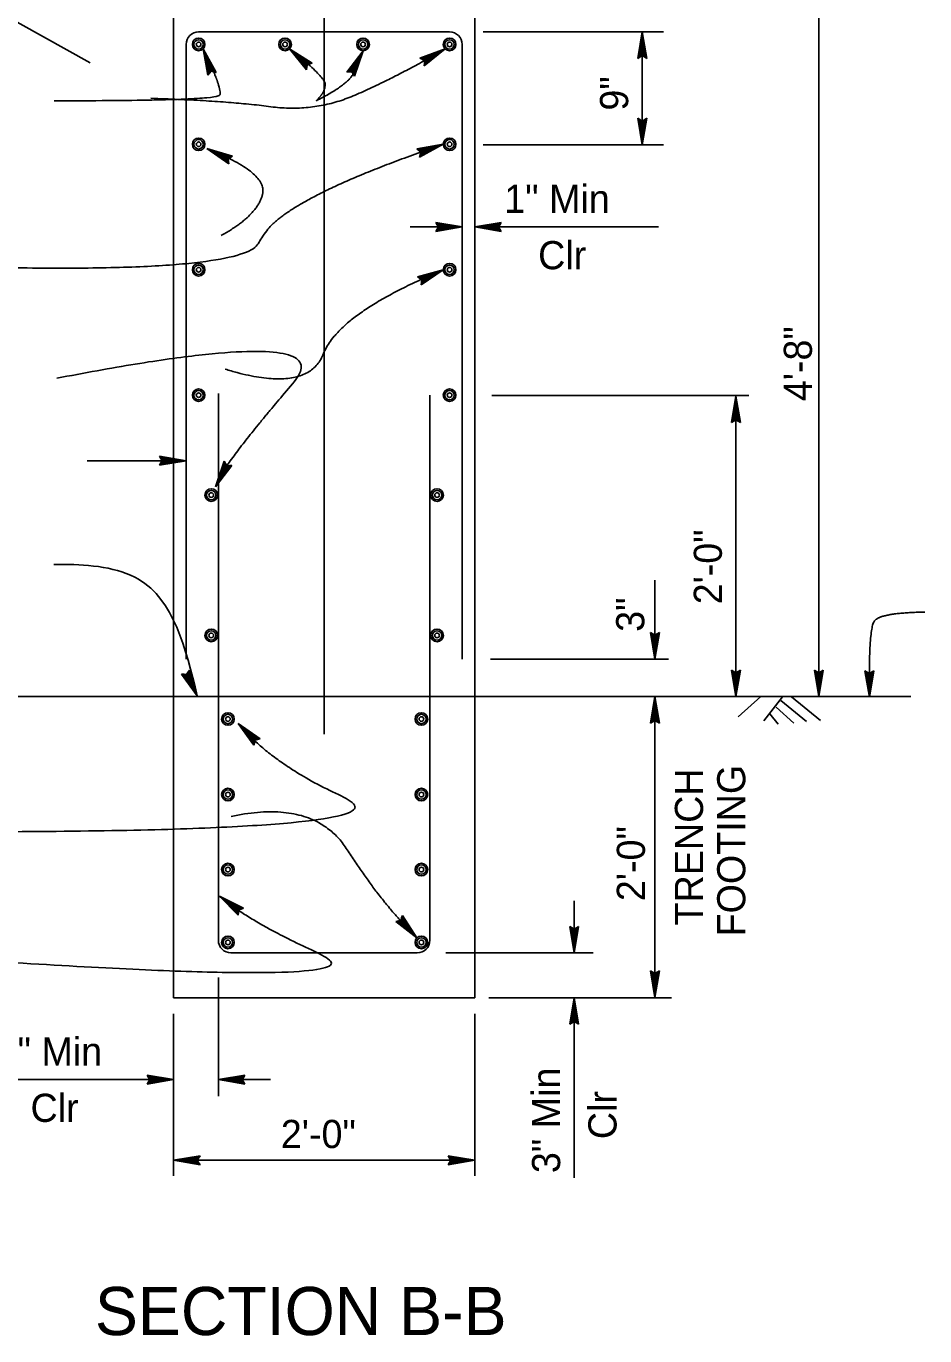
# Model space of a CAD drawing. Extents: x -893 to 867, y -474 to 712.
# Drawn here: x -41.5 to 182.3, y 161.5 to 487.8 of the extents above; entities that cross this region are included whole.
import ezdxf

# ---------------------------------------------------------------- set-up
doc = ezdxf.new("R2010")
doc.units = 0
for name, color, linetype in [('str_Concrete-A', 7, 'Continuous'), ('str_Grades-Finish-Grade-A', 7, 'Continuous'), ('str_Misc-Steel-A', 7, 'Continuous'), ('str_Reinforcement-A', 7, 'Continuous'), ('str_Reinforcement-E', 7, 'Continuous'), ('str_Text-A', 7, 'Continuous')]:
    doc.layers.add(name, color=color, linetype=linetype)

msp = doc.modelspace()

# ---------------------------------------------------------------- linework, layer by layer
at = {"layer": 'str_Concrete-A'}
for p, q in [((-4.82, 495.74), (-4.82, 320.74)), ((70.18, 495.74), (70.18, 320.74)), ((-4.82, 320.74), (70.18, 320.74)), ((-4.82, 245.74), (-4.82, 320.74)), ((-4.82, 320.74), (-4.82, 311.36)), ((70.18, 245.74), (70.18, 320.85)), ((70.18, 320.74), (70.18, 311.36)), ((-4.82, 245.74), (70.18, 245.74))]:
    msp.add_line(p, q, dxfattribs=at)
at = {"layer": 'str_Grades-Finish-Grade-A'}
for p, q in [((-4.82, 320.74), (-98.73, 320.74)), ((70.18, 320.74), (178.8, 320.74)), ((141.46, 320.75), (135.76, 315.68)), ((135.76, 320.74), (175.76, 320.74)), ((146.87, 320.71), (142.17, 314.73)), ((146.41, 319.81), (152.85, 314.51)), ((149.06, 320.69), (156.27, 314.76)), ((145.23, 318.16), (149.63, 314.16)), ((143.67, 316.45), (145.73, 313.92))]:
    msp.add_line(p, q, dxfattribs=at)
at = {"layer": 'str_Misc-Steel-A'}
msp.add_line((32.68, 311.36), (32.68, 495.74), dxfattribs=at)
at = {"layer": 'str_Reinforcement-A'}
for centre, radius in [((1.43, 483.24), 1.57), ((1.43, 483.24), 1.17), ((1.43, 483.24), 0.582), ((22.96, 483.24), 1.57), ((22.96, 483.24), 1.17), ((22.96, 483.24), 0.582), ((42.39, 483.24), 1.57), ((42.39, 483.24), 1.17), ((42.39, 483.24), 0.582), ((63.93, 483.24), 1.57), ((63.93, 483.24), 1.17), ((63.93, 483.24), 0.582), ((1.43, 458.35), 1.57), ((1.43, 458.35), 1.17), ((1.43, 458.35), 0.582), ((63.93, 458.35), 1.57), ((63.93, 458.35), 1.17), ((63.93, 458.35), 0.582), ((1.43, 427.1), 1.57), ((1.43, 427.1), 1.17), ((1.43, 427.1), 0.582), ((63.93, 427.1), 1.57), ((63.93, 427.1), 1.17), ((63.93, 427.1), 0.582), ((1.43, 395.85), 1.57), ((1.43, 395.85), 1.17), ((1.43, 395.85), 0.582), ((63.93, 395.85), 1.57), ((63.93, 395.85), 1.17), ((63.93, 395.85), 0.582), ((4.56, 370.97), 1.57), ((4.56, 370.97), 1.17), ((60.8, 370.97), 1.57), ((60.8, 370.97), 1.17), ((4.56, 370.97), 0.582), ((60.8, 370.97), 0.582), ((4.56, 335.99), 1.57), ((4.56, 335.99), 1.17), ((4.56, 335.99), 0.582), ((60.8, 335.99), 1.57), ((60.8, 335.99), 1.17), ((60.8, 335.99), 0.582), ((8.73, 315.17), 1.57), ((56.9, 315.17), 1.57), ((8.73, 315.17), 1.17), ((8.73, 315.17), 0.582), ((56.9, 315.17), 1.17), ((56.9, 315.17), 0.582), ((8.73, 296.35), 1.57), ((8.73, 296.35), 1.17), ((8.73, 296.35), 0.582), ((56.9, 296.35), 1.57), ((56.9, 296.35), 1.17), ((56.9, 296.35), 0.582), ((8.73, 277.66), 1.57), ((8.73, 277.66), 1.17), ((8.73, 277.66), 0.582), ((56.9, 277.66), 1.57), ((56.9, 277.66), 1.17), ((56.9, 277.66), 0.582), ((8.73, 259.5), 1.57), ((56.9, 259.5), 1.57), ((8.73, 259.5), 1.17), ((8.73, 259.5), 0.582), ((56.9, 259.5), 1.17), ((56.9, 259.5), 0.582)]:
    msp.add_circle(centre, radius, dxfattribs=at)
at = {"layer": 'str_Reinforcement-E'}
for p, q in [((1.43, 486.36), (63.93, 486.36)), ((-1.7, 483.24), (-1.7, 330.11)), ((67.05, 483.24), (67.05, 330.11)), ((6.35, 396.25), (6.35, 260.03)), ((59.01, 395.83), (59.01, 260.03)), ((9.47, 256.91), (55.88, 256.91))]:
    msp.add_line(p, q, dxfattribs=at)
for centre, start, end in [((1.43, 483.24), 90, 180), ((63.93, 483.24), 0, 90), ((9.47, 260.03), 180, 270), ((55.88, 260.03), 270, 0)]:
    msp.add_arc(centre, 3.13, start, end, dxfattribs=at)
at = {"layer": 'str_Text-A'}
for p, q in [((-65.56, 500.86), (-25.63, 478.65)), ((155.89, 495.74), (155.89, 320.74)), ((72.31, 486.36), (117.17, 486.36)), ((110.81, 479.77), (111.91, 486.36)), ((111.08, 479.94), (111.91, 486.36)), ((111.91, 486.36), (111.36, 480.11)), ((111.91, 486.36), (111.63, 480.28)), ((111.91, 486.36), (111.91, 458.24)), ((111.91, 480.44), (111.91, 486.36)), ((111.91, 486.36), (113.01, 479.77)), ((112.46, 480.11), (111.91, 486.36)), ((112.18, 480.28), (111.91, 486.36)), ((111.91, 486.36), (112.73, 479.94)), ((4.51, 476.55), (2.54, 482.13)), ((3.7, 475.54), (2.54, 482.13)), ((2.54, 482.13), (5.78, 476.28)), ((5.15, 476.41), (2.54, 482.13)), ((2.54, 482.13), (4.11, 476.04)), ((3.91, 475.79), (2.54, 482.13)), ((2.54, 482.13), (4.31, 476.3)), ((4.83, 476.48), (2.54, 482.13)), ((2.54, 482.13), (5.46, 476.34)), ((28.51, 478.21), (24.07, 482.13)), ((28.29, 476.93), (24.07, 482.13)), ((24.07, 482.13), (29.74, 478.59)), ((29.13, 478.4), (24.07, 482.13)), ((24.07, 482.13), (28.4, 477.57)), ((28.34, 477.25), (24.07, 482.13)), ((24.07, 482.13), (28.45, 477.89)), ((28.82, 478.3), (24.07, 482.13)), ((24.07, 482.13), (29.43, 478.49)), ((38.32, 476.36), (42.39, 481.67)), ((38.64, 476.38), (42.39, 481.67)), ((42.39, 481.67), (38.96, 476.4)), ((42.39, 481.67), (39.29, 476.42)), ((39.61, 476.44), (42.39, 481.67)), ((39.77, 476.16), (42.39, 481.67)), ((39.94, 475.89), (42.39, 481.67)), ((42.39, 481.67), (40.1, 475.61)), ((42.39, 481.67), (40.26, 475.33)), ((56.53, 479.84), (62.82, 482.13)), ((57.1, 479.53), (56.53, 479.84)), ((56.81, 479.69), (62.82, 482.13)), ((62.82, 482.13), (57.1, 479.53)), ((62.82, 482.13), (57.38, 479.37)), ((62.82, 482.13), (57.61, 477.92)), ((62.82, 482.13), (57.63, 478.25)), ((57.64, 478.57), (62.82, 482.13)), ((57.65, 478.89), (62.82, 482.13)), ((57.66, 479.22), (62.82, 482.13)), ((111.36, 480.11), (110.81, 479.77)), ((111.36, 480.11), (111.91, 480.44)), ((111.91, 480.44), (112.46, 480.11)), ((112.46, 480.11), (113.01, 479.77)), ((4.11, 476.04), (4.51, 476.55)), ((4.51, 476.55), (5.15, 476.41)), ((5.15, 476.41), (5.78, 476.28)), ((28.4, 477.57), (28.29, 476.93)), ((28.4, 477.57), (28.51, 478.21)), ((28.51, 478.21), (29.13, 478.4)), ((29.13, 478.4), (29.74, 478.59)), ((38.96, 476.4), (38.32, 476.36)), ((38.96, 476.4), (39.61, 476.44)), ((39.61, 476.44), (39.94, 475.89)), ((57.1, 479.53), (57.66, 479.22)), ((57.64, 478.57), (57.61, 477.92)), ((57.66, 479.22), (57.64, 478.57)), ((4.11, 476.04), (3.7, 475.54)), ((39.94, 475.89), (40.26, 475.33)), ((111.36, 464.49), (110.81, 464.83)), ((111.91, 458.24), (110.81, 464.83)), ((111.91, 458.24), (111.08, 464.66)), ((111.36, 464.49), (111.91, 458.24)), ((111.91, 464.15), (111.36, 464.49)), ((111.63, 464.32), (111.91, 458.24)), ((113.01, 464.83), (111.91, 458.24)), ((112.73, 464.66), (111.91, 458.24)), ((111.91, 458.24), (112.46, 464.49)), ((112.46, 464.49), (111.91, 464.15)), ((111.91, 458.24), (112.18, 464.32)), ((111.91, 464.15), (111.91, 458.24)), ((112.46, 464.49), (113.01, 464.83)), ((8.8, 454.74), (3.45, 457.27)), ((8.94, 453.45), (3.45, 457.27)), ((3.45, 457.27), (9.88, 455.44)), ((9.34, 455.09), (3.45, 457.27)), ((3.45, 457.27), (8.87, 454.1)), ((8.9, 453.77), (3.45, 457.27)), ((3.45, 457.27), (8.83, 454.42)), ((9.07, 454.92), (3.45, 457.27)), ((3.45, 457.27), (9.61, 455.27)), ((55.76, 457.26), (62.36, 458.35)), ((56.26, 456.85), (55.76, 457.26)), ((56.01, 457.05), (62.36, 458.35)), ((62.36, 458.35), (56.26, 456.85)), ((56.26, 456.85), (56.76, 456.44)), ((62.36, 458.35), (56.47, 455.17)), ((62.36, 458.35), (56.51, 456.64)), ((62.36, 458.35), (56.54, 455.49)), ((56.61, 455.81), (62.36, 458.35)), ((56.68, 456.12), (62.36, 458.35)), ((56.76, 456.44), (62.36, 458.35)), ((72.31, 458.24), (117.17, 458.24)), ((8.8, 454.74), (9.34, 455.09)), ((8.87, 454.1), (8.8, 454.74)), ((8.87, 454.1), (8.94, 453.45)), ((9.34, 455.09), (9.88, 455.44)), ((56.61, 455.81), (56.47, 455.17)), ((56.76, 456.44), (56.61, 455.81)), ((54.1, 437.76), (67.05, 437.76)), ((60.8, 438.31), (60.46, 438.86)), ((67.05, 437.76), (60.46, 438.86)), ((60.46, 436.66), (67.05, 437.76)), ((67.05, 437.76), (60.63, 438.59)), ((60.63, 436.94), (67.05, 437.76)), ((60.8, 438.31), (67.05, 437.76)), ((61.14, 437.76), (60.8, 438.31)), ((67.05, 437.76), (60.8, 437.21)), ((60.8, 437.21), (61.14, 437.76)), ((60.97, 438.04), (67.05, 437.76)), ((67.05, 437.76), (60.97, 437.49)), ((61.14, 437.76), (67.05, 437.76)), ((76.77, 438.86), (70.18, 437.76)), ((76.6, 438.59), (70.18, 437.76)), ((70.18, 437.76), (76.43, 438.31)), ((70.18, 437.76), (76.26, 438.04)), ((115.99, 437.76), (70.18, 437.76)), ((76.09, 437.76), (70.18, 437.76)), ((70.18, 437.76), (76.77, 436.66)), ((76.43, 437.21), (70.18, 437.76)), ((76.26, 437.49), (70.18, 437.76)), ((70.18, 437.76), (76.6, 436.94)), ((76.43, 438.31), (76.09, 437.76)), ((76.09, 437.76), (76.43, 437.21)), ((76.43, 438.31), (76.77, 438.86)), ((60.8, 437.21), (60.46, 436.66)), ((76.43, 437.21), (76.77, 436.66)), ((55.91, 425.33), (62.36, 427.1)), ((56.45, 424.98), (55.91, 425.33)), ((56.18, 425.15), (62.36, 427.1)), ((62.36, 427.1), (56.45, 424.98)), ((56.45, 424.98), (56.98, 424.62)), ((62.36, 427.1), (56.71, 424.8)), ((62.36, 427.1), (56.83, 423.33)), ((62.36, 427.1), (56.87, 423.65)), ((56.91, 423.97), (62.36, 427.1)), ((56.98, 424.62), (56.91, 423.97)), ((56.95, 424.3), (62.36, 427.1)), ((56.98, 424.62), (62.36, 427.1)), ((56.91, 423.97), (56.83, 423.33)), ((74.48, 395.74), (138.42, 395.74)), ((134.14, 389.03), (135.24, 395.63)), ((134.42, 389.2), (135.24, 395.63)), ((135.24, 395.63), (134.69, 389.37)), ((135.24, 395.63), (134.97, 389.54)), ((135.24, 320.74), (135.24, 395.63)), ((135.24, 389.71), (135.24, 395.63)), ((135.24, 395.63), (136.35, 389.03)), ((135.79, 389.37), (135.24, 395.63)), ((135.52, 389.54), (135.24, 395.63)), ((135.24, 395.63), (136.07, 389.2)), ((134.69, 389.37), (134.14, 389.03)), ((134.69, 389.37), (135.24, 389.71)), ((135.24, 389.71), (135.79, 389.37)), ((135.79, 389.37), (136.35, 389.03)), ((-26.34, 379.53), (-1.7, 379.53)), ((-7.96, 380.08), (-8.3, 380.63)), ((-1.7, 379.53), (-8.3, 380.63)), ((-8.3, 378.43), (-1.7, 379.53)), ((-7.96, 378.98), (-8.3, 378.43)), ((-1.7, 379.53), (-8.13, 380.36)), ((-8.13, 378.7), (-1.7, 379.53)), ((-7.96, 380.08), (-1.7, 379.53)), ((-7.62, 379.53), (-7.96, 380.08)), ((-1.7, 379.53), (-7.96, 378.98)), ((-7.96, 378.98), (-7.62, 379.53)), ((-7.79, 379.81), (-1.7, 379.53)), ((-1.7, 379.53), (-7.79, 379.26)), ((-7.62, 379.53), (-1.7, 379.53)), ((5.66, 373.04), (7.78, 379.39)), ((5.66, 373.04), (7.95, 379.11)), ((8.11, 378.83), (5.66, 373.04)), ((8.27, 378.55), (5.66, 373.04)), ((8.11, 378.83), (7.78, 379.39)), ((8.44, 378.27), (8.11, 378.83)), ((9.73, 378.35), (5.66, 373.04)), ((9.41, 378.33), (5.66, 373.04)), ((5.66, 373.04), (9.08, 378.31)), ((5.66, 373.04), (8.76, 378.29)), ((8.44, 378.27), (5.66, 373.04)), ((9.08, 378.31), (8.44, 378.27)), ((9.08, 378.31), (9.73, 378.35)), ((115.08, 330.11), (115.08, 349.76)), ((114.53, 336.37), (113.98, 336.71)), ((115.08, 330.11), (113.98, 336.71)), ((115.08, 330.11), (114.26, 336.54)), ((114.53, 336.37), (115.08, 330.11)), ((115.08, 336.03), (114.53, 336.37)), ((114.81, 336.2), (115.08, 330.11)), ((116.18, 336.71), (115.08, 330.11)), ((115.91, 336.54), (115.08, 330.11)), ((115.08, 330.11), (115.63, 336.37)), ((115.63, 336.37), (115.08, 336.03)), ((115.08, 330.11), (115.36, 336.2)), ((115.63, 336.37), (116.18, 336.71)), ((115.08, 336.03), (115.08, 330.11)), ((74.12, 330.11), (118.48, 330.11)), ((-2.21, 326.3), (-2.86, 326.35)), ((1.1, 320.95), (-2.86, 326.35)), ((1.1, 320.95), (-2.53, 326.32)), ((-2.21, 326.3), (1.1, 320.95)), ((-1.57, 326.24), (-2.21, 326.3)), ((-1.23, 326.79), (-1.57, 326.24)), ((1.1, 320.95), (-1.4, 326.52)), ((-1.23, 326.79), (-0.89, 327.34)), ((1.1, 320.95), (-1.23, 326.79)), ((-1.06, 327.07), (1.1, 320.95)), ((-0.89, 327.34), (1.1, 320.95)), ((134.69, 326.99), (134.14, 327.33)), ((135.24, 320.74), (134.14, 327.33)), ((135.24, 320.74), (134.42, 327.16)), ((134.69, 326.99), (135.24, 320.74)), ((135.24, 326.66), (134.69, 326.99)), ((134.97, 326.83), (135.24, 320.74)), ((136.34, 327.33), (135.24, 320.74)), ((136.07, 327.16), (135.24, 320.74)), ((135.24, 320.74), (135.79, 326.99)), ((135.79, 326.99), (135.24, 326.66)), ((135.24, 320.74), (135.52, 326.83)), ((135.24, 326.66), (135.24, 320.74)), ((135.79, 326.99), (136.34, 327.33)), ((155.34, 326.99), (154.79, 327.33)), ((155.89, 320.74), (154.79, 327.33)), ((155.89, 320.74), (155.07, 327.16)), ((155.34, 326.99), (155.89, 320.74)), ((155.89, 326.66), (155.34, 326.99)), ((155.62, 326.83), (155.89, 320.74)), ((156.99, 327.33), (155.89, 320.74)), ((156.72, 327.16), (155.89, 320.74)), ((155.89, 320.74), (156.44, 326.99)), ((156.44, 326.99), (155.89, 326.66)), ((155.89, 320.74), (156.17, 326.83)), ((155.89, 326.66), (155.89, 320.74)), ((156.44, 326.99), (156.99, 327.33)), ((167.93, 326.84), (167.38, 327.18)), ((167.38, 327.18), (168.53, 320.59)), ((167.65, 327.01), (168.53, 320.59)), ((168.53, 320.59), (167.93, 326.84)), ((167.93, 326.84), (168.48, 326.51)), ((168.53, 320.59), (168.21, 326.68)), ((168.48, 326.51), (169.03, 326.85)), ((168.48, 326.51), (168.53, 320.59)), ((168.53, 320.59), (169.58, 327.2)), ((168.53, 320.59), (169.31, 327.02)), ((169.03, 326.85), (168.53, 320.59)), ((168.76, 326.68), (168.53, 320.59)), ((169.03, 326.85), (169.58, 327.2)), ((-1.89, 326.27), (1.1, 320.95)), ((-1.57, 326.24), (1.1, 320.95)), ((113.98, 314.14), (115.08, 320.74)), ((113.98, 314.14), (115.08, 320.74)), ((114.26, 314.31), (115.08, 320.74)), ((114.26, 314.31), (115.08, 320.74)), ((115.08, 320.74), (114.53, 314.48)), ((115.08, 320.74), (114.53, 314.48)), ((115.08, 320.74), (114.81, 314.65)), ((115.08, 320.74), (114.81, 314.65)), ((115.08, 245.74), (115.08, 320.74)), ((115.08, 314.82), (115.08, 320.74)), ((115.08, 320.74), (116.18, 314.14)), ((115.63, 314.48), (115.08, 320.74)), ((115.36, 314.65), (115.08, 320.74)), ((115.08, 320.74), (115.91, 314.31)), ((115.08, 310.21), (115.08, 320.74)), ((115.08, 314.82), (115.08, 320.74)), ((115.63, 314.48), (115.08, 320.74)), ((115.36, 314.65), (115.08, 320.74)), ((115.08, 320.74), (115.91, 314.31)), ((15.48, 309.89), (11.25, 314.03)), ((15.2, 308.63), (11.25, 314.03)), ((11.25, 314.03), (16.74, 310.21)), ((16.11, 310.05), (11.25, 314.03)), ((11.25, 314.03), (15.34, 309.26)), ((15.27, 308.95), (11.25, 314.03)), ((11.25, 314.03), (15.41, 309.58)), ((15.8, 309.97), (11.25, 314.03)), ((11.25, 314.03), (16.42, 310.13)), ((114.53, 314.48), (113.98, 314.14)), ((114.53, 314.48), (113.98, 314.14)), ((114.53, 314.48), (115.08, 314.82)), ((114.53, 314.48), (115.08, 314.82)), ((115.08, 314.82), (115.63, 314.48)), ((115.08, 314.82), (115.63, 314.48)), ((115.63, 314.48), (116.18, 314.14)), ((115.63, 314.48), (116.18, 314.14)), ((15.48, 309.89), (16.11, 310.05)), ((16.11, 310.05), (16.74, 310.21)), ((15.34, 309.26), (15.2, 308.63)), ((15.34, 309.26), (15.48, 309.89)), ((11.4, 267.59), (6.61, 271.05)), ((12.6, 268.08), (6.61, 271.05)), ((6.61, 271.05), (11.31, 266.3)), ((11.36, 266.94), (6.61, 271.05)), ((6.61, 271.05), (12, 267.83)), ((12.3, 267.96), (6.61, 271.05)), ((6.61, 271.05), (11.7, 267.71)), ((11.38, 267.26), (6.61, 271.05)), ((6.61, 271.05), (11.33, 266.62)), ((11.4, 267.59), (11.36, 266.94)), ((12, 267.83), (11.4, 267.59)), ((12, 267.83), (12.6, 268.08)), ((94.97, 256.91), (94.97, 269.86)), ((11.36, 266.94), (11.31, 266.3)), ((51.17, 264.86), (50.53, 264.74)), ((55.79, 260.61), (50.53, 264.74)), ((55.79, 260.61), (50.85, 264.8)), ((51.8, 264.98), (51.17, 264.86)), ((51.17, 264.86), (55.79, 260.61)), ((51.48, 264.92), (55.79, 260.61)), ((51.98, 265.6), (51.8, 264.98)), ((51.8, 264.98), (55.79, 260.61)), ((55.79, 260.61), (51.89, 265.29)), ((51.98, 265.6), (52.16, 266.23)), ((55.79, 260.61), (51.98, 265.6)), ((52.07, 265.92), (55.79, 260.61)), ((52.16, 266.23), (55.79, 260.61)), ((94.42, 263.16), (93.87, 263.5)), ((93.87, 263.5), (94.97, 256.91)), ((94.15, 263.33), (94.97, 256.91)), ((94.97, 256.91), (94.42, 263.16)), ((94.42, 263.16), (94.97, 262.82)), ((94.97, 256.91), (94.7, 262.99)), ((94.97, 256.91), (96.07, 263.5)), ((94.97, 256.91), (95.8, 263.33)), ((95.52, 263.16), (94.97, 256.91)), ((94.97, 262.82), (95.52, 263.16)), ((95.25, 262.99), (94.97, 256.91)), ((94.97, 262.82), (94.97, 256.91)), ((95.52, 263.16), (96.07, 263.5)), ((62.99, 256.91), (99.65, 256.91)), ((114.53, 252.07), (113.98, 252.4)), ((115.08, 245.81), (113.98, 252.4)), ((115.08, 245.81), (114.26, 252.23)), ((114.53, 252.07), (115.08, 245.81)), ((115.08, 251.73), (114.53, 252.07)), ((114.81, 251.9), (115.08, 245.81)), ((116.18, 252.4), (115.08, 245.81)), ((115.91, 252.23), (115.08, 245.81)), ((115.08, 245.81), (115.63, 252.07)), ((115.63, 252.07), (115.08, 251.73)), ((115.08, 245.81), (115.36, 251.9)), ((115.08, 251.73), (115.08, 245.81)), ((115.63, 252.07), (116.18, 252.4)), ((6.35, 250.8), (6.35, 221.18)), ((73.69, 245.74), (119.15, 245.74)), ((94.97, 245.74), (93.87, 239.14)), ((94.97, 245.74), (94.15, 239.31)), ((94.42, 239.48), (94.97, 245.74)), ((94.7, 239.65), (94.97, 245.74)), ((94.97, 200.82), (94.97, 245.74)), ((94.97, 239.82), (94.97, 245.74)), ((96.07, 239.14), (94.97, 245.74)), ((94.97, 245.74), (95.52, 239.48)), ((95.8, 239.31), (94.97, 245.74)), ((94.97, 245.74), (95.25, 239.65)), ((-4.82, 241.75), (-4.82, 201.32)), ((70.18, 241.75), (70.18, 201.32)), ((94.42, 239.48), (93.87, 239.14)), ((94.97, 239.82), (94.42, 239.48)), ((95.52, 239.48), (94.97, 239.82)), ((95.52, 239.48), (96.07, 239.14)), ((-50.64, 225.32), (-4.82, 225.32)), ((-11.08, 225.87), (-11.42, 226.42)), ((-11.42, 226.42), (-4.82, 225.32)), ((-4.82, 225.32), (-11.42, 224.22)), ((-11.25, 226.14), (-4.82, 225.32)), ((-4.82, 225.32), (-11.25, 224.49)), ((-4.82, 225.32), (-11.08, 225.87)), ((-11.08, 225.87), (-10.74, 225.32)), ((-11.08, 224.77), (-4.82, 225.32)), ((-10.74, 225.32), (-11.08, 224.77)), ((-4.82, 225.32), (-10.91, 225.59)), ((-10.91, 225.04), (-4.82, 225.32)), ((-10.74, 225.32), (-4.82, 225.32)), ((6.35, 225.32), (12.94, 226.42)), ((6.35, 225.32), (12.77, 226.14)), ((12.6, 225.87), (6.35, 225.32)), ((12.43, 225.59), (6.35, 225.32)), ((19.3, 225.32), (6.35, 225.32)), ((12.26, 225.32), (6.35, 225.32)), ((12.94, 224.22), (6.35, 225.32)), ((6.35, 225.32), (12.6, 224.77)), ((12.77, 224.49), (6.35, 225.32)), ((6.35, 225.32), (12.43, 225.04)), ((12.26, 225.32), (12.6, 225.87)), ((12.6, 224.77), (12.26, 225.32)), ((12.6, 225.87), (12.94, 226.42)), ((-11.08, 224.77), (-11.42, 224.22)), ((12.6, 224.77), (12.94, 224.22)), ((-4.82, 205.22), (1.77, 206.32)), ((-4.82, 205.22), (1.6, 206.05)), ((1.43, 205.77), (-4.82, 205.22)), ((1.09, 205.22), (1.43, 205.77)), ((1.43, 205.77), (1.77, 206.32)), ((63.92, 205.77), (63.58, 206.32)), ((63.58, 206.32), (70.18, 205.22)), ((63.75, 206.05), (70.18, 205.22)), ((70.18, 205.22), (63.92, 205.77)), ((63.92, 205.77), (64.26, 205.22)), ((1.26, 205.5), (-4.82, 205.22)), ((-4.82, 205.22), (70.18, 205.22)), ((1.09, 205.22), (-4.82, 205.22)), ((1.77, 204.12), (-4.82, 205.22)), ((-4.82, 205.22), (1.43, 204.67)), ((1.6, 204.4), (-4.82, 205.22)), ((-4.82, 205.22), (1.26, 204.95)), ((1.43, 204.67), (1.09, 205.22)), ((1.43, 204.67), (1.77, 204.12)), ((70.18, 205.22), (63.58, 204.12)), ((63.92, 204.67), (63.58, 204.12)), ((70.18, 205.22), (63.75, 204.4)), ((63.92, 204.67), (70.18, 205.22)), ((64.26, 205.22), (63.92, 204.67)), ((70.18, 205.22), (64.09, 205.5)), ((64.09, 204.95), (70.18, 205.22)), ((64.26, 205.22), (70.18, 205.22))]:
    msp.add_line(p, q, dxfattribs=at)
for points in [[(-34.53, 469.19), (5.83, 469.19), (7.48, 472.03), (2.54, 482.13)], [(-10.52, 469.82), (8.61, 469.17), (30, 466.29), (49.33, 474.34), (62.82, 482.13)], [(30.68, 469.19), (32.95, 471.28), (32.95, 475.2), (24.07, 482.13)], [(30.68, 469.19), (38.1, 472.89), (41.45, 478.46), (42.39, 481.67)], [(-82.09, 428.77), (13.43, 424.55), (20.21, 444), (62.36, 458.35)], [(7, 435.62), (16.09, 440.58), (18.61, 451.33), (3.45, 457.27)], [(8.06, 402.33), (28.53, 396.02), (36.49, 416.32), (62.36, 427.1)], [(-33.92, 400.08), (38, 414.01), (11.95, 383.73), (6.74, 375.8)], [(182.27, 341.82), (171.27, 341.62), (168.2, 337.6), (168.53, 320.59)], [(-53.32, 287.04), (55.79, 287.31), (20, 303.69), (11.25, 314.03)], [(9.54, 290.9), (30.34, 295.37), (46.66, 269.67), (55.79, 260.61)], [(-50.19, 254.8), (49.67, 248.37), (13.88, 264.74), (6.61, 271.05)]]:
    msp.add_open_spline(points, degree=2, dxfattribs=at)
msp.add_spline([(1.1, 320.95), (-13.52, 349.98), (-32.09, 353.7), (-34.64, 353.7)], degree=3, dxfattribs=at)

# ---------------------------------------------------------------- texts
for s, height, p in [('9"', 7.02, (108.4, 466.75)), ('4\'-8"', 7, (154.16, 394.38)), ('2\'-0"', 7, (131.74, 343.75)), ('3"', 7.02, (112.42, 336.89)), ('TRENCH', 7.02, (127.05, 263.74)), ('FOOTING', 7.02, (137.58, 261)), ('2\'-0"', 7.02, (112.58, 269.79)), ('3" Min', 7.02, (91.46, 202.03)), ('Clr', 7.02, (105.5, 210.48))]:
    msp.add_text(s, height=height, rotation=90, dxfattribs=at).set_placement(p)
for s, height, p in [('1" Min', 7.02, (77.53, 441.27)), ('Clr', 7.02, (85.97, 427.23)), ('3" Min', 7.02, (-48.89, 228.83)), ('Clr', 7.02, (-40.45, 214.79)), ('2\'-0"', 7.02, (21.89, 208.27)), ('SECTION B-B', 12, (-24.41, 161.67))]:
    msp.add_text(s, height=height, dxfattribs=at).set_placement(p)

doc.saveas('drawing.dxf')
